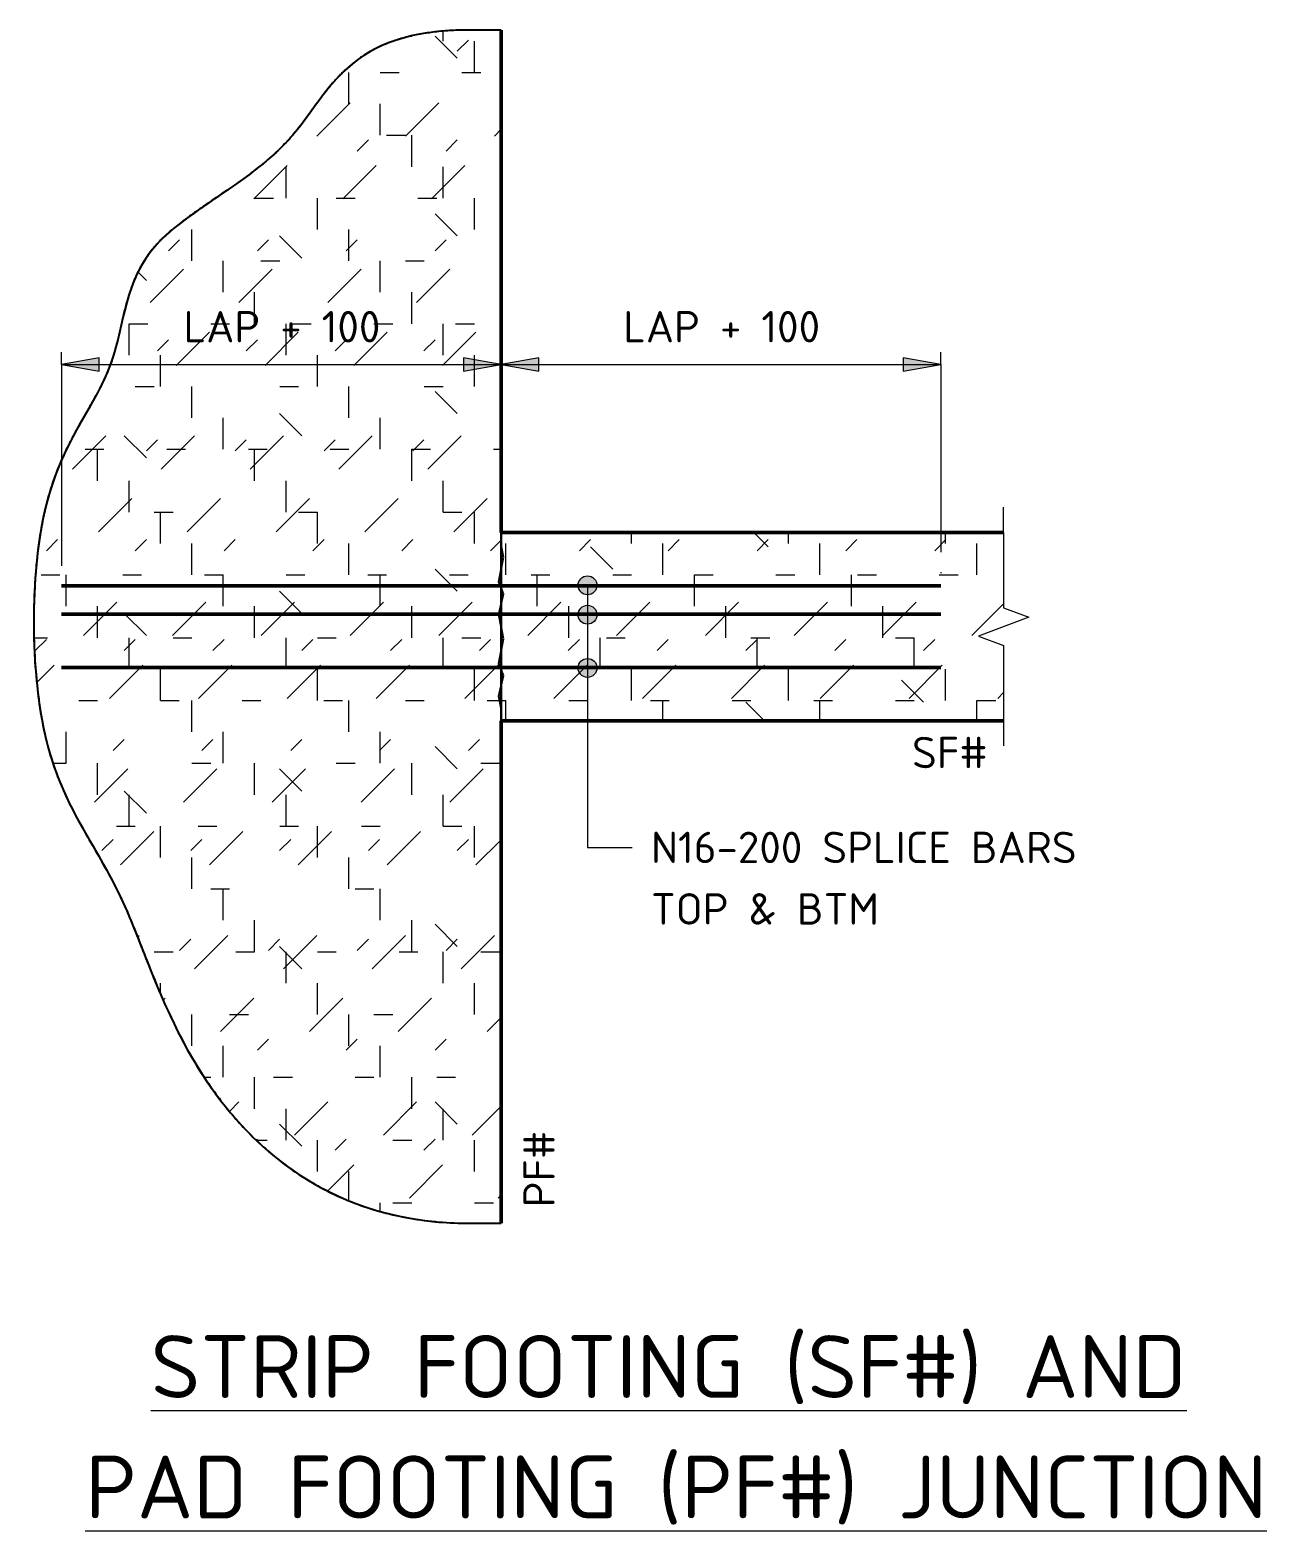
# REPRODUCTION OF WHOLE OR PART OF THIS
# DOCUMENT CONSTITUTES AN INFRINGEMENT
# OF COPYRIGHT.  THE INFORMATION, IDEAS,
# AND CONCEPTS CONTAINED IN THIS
# Model space of a CAD drawing. Header units: millimetres. Extents: x 5742 to 25853, y 396 to 6368.
# Drawn here: x 5742 to 7712, y 3978 to 6368 of the extents above; entities that cross this region are included whole.
import ezdxf

# ---------------------------------------------------------------- set-up
doc = ezdxf.new("R2010")
doc.units = ezdxf.units.MM
for name, color, linetype, lineweight in [('A-000-T_TEXT', 231, 'Continuous', 13), ('A-010-D_DIM', 211, 'Continuous', 13), ('A-010-D_DIM-20', 211, 'Continuous', 13), ('A-010-M_LINE', 90, 'Continuous', 13), ('Z-000-T_TEXT', 131, 'Continuous', 18), ('Z-060-M_DETAIL', 92, 'Continuous', 25)]:
    doc.layers.add(name, color=color, linetype=linetype, lineweight=lineweight)
doc.styles.add('ISOCPEUR', font='isocpeur.ttf', dxfattribs={"height": 50})
doc.styles.add('ISOCPEUR_1', font='isocpeur.ttf', dxfattribs={"height": 100})
doc.dimstyles.new('2_5___Arrow', dxfattribs={"dimscale": 304.8, "dimtxt": 49.799059, "dimasz": 0.19685, "dimexe": 0.065617, "dimexo": 0.104987, "dimgap": 0.065617, "dimtad": 1, "dimdec": 0, "dimzin": 0, "dimdsep": 46, "dimtxsty": 'ISOCPEUR', "dimsah": 1, "dimcen": 0.09, "dimadec": 0, "dimazin": 0, "dimtfac": 1, "dimtdec": 4, "dimtix": 1, "dimtmove": 0, "dimatfit": 3, "dimfxl": 1, "dimtvp": 1, "dimtolj": 1, "dimtzin": 0, "dimlwd": 18, "dimlwe": 18, "dimarcsym": 2})
pattern_1 = [(45, (0, 0), (-141.4214, 0), [75, -300]), (45, (100, 100), (-141.4214, 0), [75, -300]), (45, (200, -30), (-141.4214, 0), [25, -200]), (90, (200, 50), (-50, 50), [50, -200]), (315, (200, 100), (0, 282.8427), [50, -300]), (0, (100, 100), (200, 200), [30, -100]), (0, (-150, 200), (200, 200), [30, -200])]

# ---------------------------------------------------------------- blocks, each defined once
blk = doc.blocks.new('NRP_Break Line _v2_ - Section-4121732-S1_901 - TYPICAL FOOTING INTERSECTION DETAILS')
at = {"layer": 'Z-060-M_DETAIL', "lineweight": 18}
for p, q in [((0, 0), (120, 0)), ((180, 0), (300, 0))]:
    blk.add_line(p, q, dxfattribs=at)
blk = doc.blocks.new('NRP_Scabble _v2_ - NRP_Scabble-4121733-S1_901 - TYPICAL FOOTING INTERSECTION DETAILS')
at = {"layer": 'Z-060-M_DETAIL'}
for p, q in [((0, 0), (20, 0)), ((20, 0), (39.5, 3.75)), ((39.5, 3.75), (72, -3.75)), ((72, -3.75), (91.5, 3.75)), ((91.5, 3.75), (130.5, -3.75)), ((150, 0), (169.5, 3.75)), ((169.5, 3.75), (202, -3.75)), ((202, -3.75), (221.5, 3.75)), ((221.5, 3.75), (260.5, -3.75)), ((300, 0), (280, 0)), ((130.5, -3.75), (150, 0)), ((260.5, -3.75), (280, 0))]:
    blk.add_line(p, q, dxfattribs=at)
blk = doc.blocks.new('DIMBLOCK1-S1_901 - TYPICAL FOOTING INTERSECTION DETAILS')
at = {"layer": 'A-010-D_DIM-20', "lineweight": 18}
for points in [[(5792.5, 5835), (5852.5, 5824.4), (5852.5, 5845.6)], [(6492.5, 5835), (6432.5, 5845.6), (6432.5, 5824.4)]]:
    blk.add_hatch(color=256, dxfattribs=at).paths.add_polyline_path(points)
for p, q in [((5792.5, 5835), (5792.5, 5855)), ((5852.5, 5845.6), (5792.5, 5835)), ((5792.5, 5835), (6492.5, 5835)), ((5792.5, 5835), (5852.5, 5824.4)), ((5792.5, 5835), (5792.5, 5514.7)), ((5852.5, 5824.4), (5852.5, 5845.6)), ((6492.5, 5835), (6432.5, 5845.6)), ((6432.5, 5845.6), (6432.5, 5824.4)), ((6432.5, 5824.4), (6492.5, 5835)), ((6492.5, 5835), (6492.5, 5845.4)), ((6492.5, 5835), (6492.5, 5815))]:
    blk.add_line(p, q, dxfattribs=at)
at = {"layer": 'A-010-D_DIM-20', "color": 0, "lineweight": 18, "insert": (5986.9, 5920.3), "char_height": 50, "width": 373.493, "attachment_point": 1, "line_spacing_factor": 1.149209, "style": 'ISOCPEUR'}
blk.add_mtext('LAP + 100', dxfattribs=at)
blk = doc.blocks.new('DIMBLOCK2-S1_901 - TYPICAL FOOTING INTERSECTION DETAILS')
at = {"layer": 'A-010-D_DIM-20', "lineweight": 18}
for points in [[(6492.5, 5835), (6552.5, 5824.4), (6552.5, 5845.6)], [(7192.5, 5835), (7132.5, 5845.6), (7132.5, 5824.4)]]:
    blk.add_hatch(color=256, dxfattribs=at).paths.add_polyline_path(points)
for p, q in [((6552.5, 5845.6), (6492.5, 5835)), ((6492.5, 5835), (6492.5, 5845.4)), ((6492.5, 5835), (7192.5, 5835)), ((6492.5, 5835), (6552.5, 5824.4)), ((6492.5, 5835), (6492.5, 5815)), ((6552.5, 5824.4), (6552.5, 5845.6)), ((7192.5, 5835), (7132.5, 5845.6)), ((7132.5, 5845.6), (7132.5, 5824.4)), ((7132.5, 5824.4), (7192.5, 5835)), ((7192.5, 5835), (7192.5, 5855)), ((7192.5, 5835), (7192.5, 5536.2))]:
    blk.add_line(p, q, dxfattribs=at)
at = {"layer": 'A-010-D_DIM-20', "color": 0, "lineweight": 18, "insert": (6686.9, 5920.3), "char_height": 50, "width": 373.493, "attachment_point": 1, "line_spacing_factor": 1.149209, "style": 'ISOCPEUR'}
blk.add_mtext('LAP + 100', dxfattribs=at)

msp = doc.modelspace()

# ---------------------------------------------------------------- hatches: boundary and pattern name
at = {"layer": 'A-000-T_TEXT', "lineweight": 18}
h = msp.add_hatch(color=7, dxfattribs=at)
edge = h.paths.add_edge_path()
edge.add_arc((6630.1, 5483.5), 15, 0, 360)
h = msp.add_hatch(color=7, dxfattribs=at)
edge = h.paths.add_edge_path()
edge.add_arc((6630.1, 5436.7), 15, 0, 360)
h = msp.add_hatch(color=7, dxfattribs=at)
edge = h.paths.add_edge_path()
edge.add_arc((6630.1, 5352), 15, 0, 360)
at = {"layer": 'Z-060-M_DETAIL', "lineweight": 18}
h = msp.add_hatch(dxfattribs=at)
h.set_pattern_fill('FP_1', color=8, style=0, pattern_type=2)
h.set_pattern_definition(pattern_1)
h.paths.add_polyline_path([(6492.5, 4467.7), (6492.5, 6367.7), (6442.5, 6367.7), (6387, 6364.7), (6341.1, 6356.2), (6303.3, 6343), (6272.3, 6326.1), (6246.7, 6306.2), (6225.3, 6284.1), (6206.5, 6260.8), (6189.1, 6237), (6171.7, 6213.7), (6152.9, 6191.5), (6132.2, 6171), (6109.9, 6151.9), (6086.6, 6134), (6062.7, 6117.1), (6015.7, 6084.8), (5993.6, 6069.1), (5973.1, 6053.3), (5954.7, 6037.1), (5939, 6020.3), (5926.1, 6002.9), (5915.6, 5984.8), (5907.2, 5966.3), (5900.5, 5947.5), (5895, 5928.6), (5890.2, 5909.6), (5881.5, 5872.3), (5876.7, 5854.2), (5871.1, 5836.7), (5864.3, 5819.9), (5856.6, 5803.4), (5848.1, 5787.1), (5829.6, 5754.2), (5820, 5737.1), (5810.3, 5719.3), (5800.8, 5700.6), (5791.7, 5680.7), (5783, 5659.4), (5775.2, 5636.5), (5768.2, 5611.8), (5762.3, 5585.1), (5757.4, 5556.7), (5753.6, 5527), (5750.9, 5496.2), (5749.2, 5464.8), (5748.4, 5433), (5748.7, 5401.3), (5750, 5369.8), (5752.2, 5339), (5755.3, 5309.3), (5759.4, 5280.8), (5764.4, 5254.1), (5770.3, 5229.2), (5777, 5206.1), (5784.4, 5184.5), (5792.5, 5164.2), (5801.1, 5145), (5810.2, 5126.6), (5819.6, 5108.8), (5829.4, 5091.3), (5859.6, 5038.8), (5869.7, 5020.5), (5879.6, 5001.4), (5889.3, 4981.3), (5898.8, 4959.9), (5908.1, 4937.4), (5937.1, 4864.1), (5947.8, 4838.3), (5959.3, 4811.9), (5971.8, 4785.1), (5985.5, 4758.1), (6000.7, 4730.9), (6017.4, 4703.8), (6035.9, 4676.8), (6056.5, 4650.1), (6079.1, 4624), (6103.9, 4598.8), (6131, 4574.8), (6160.5, 4552.4), (6192.5, 4531.9), (6227.1, 4513.7), (6264.4, 4498), (6304.5, 4485.3), (6347.5, 4475.7), (6393.4, 4469.8), (6442.5, 4467.7)])
h = msp.add_hatch(dxfattribs=at)
h.set_pattern_fill('FP_1', color=8, style=0, pattern_type=2)
h.set_pattern_definition(pattern_1)
h.paths.add_polyline_path([(7252.5, 5267.7), (7292.5, 5267.7), (7292.5, 5387.7), (7252.5, 5402.7), (7289.5, 5416.6), (7289.5, 5448.8), (7292.5, 5447.7), (7292.5, 5567.7), (6492.5, 5567.7), (6492.5, 5267.7), (6702.4, 5267.7)])

# ---------------------------------------------------------------- linework, layer by layer
at = {"layer": 'A-000-T_TEXT', "color": 7, "lineweight": 18}
for p, q in [((6630.1, 5483.5), (6630.1, 5066.2)), ((6630.1, 5436.7), (6630.1, 5066.2)), ((6630.1, 5352), (6630.1, 5066.2)), ((6630.1, 5066.2), (6701.1, 5066.2)), ((6630.1, 5066.2), (6701.1, 5066.2)), ((6630.1, 5066.2), (6701.1, 5066.2))]:
    msp.add_line(p, q, dxfattribs=at)
for centre in [(6630.1, 5483.5), (6630.1, 5436.7), (6630.1, 5352)]:
    msp.add_circle(centre, 15, dxfattribs=at)
at = {"layer": 'A-010-M_LINE', "lineweight": 25}
for p, q in [((6492.5, 6367.7), (6442.5, 6367.7)), ((6492.5, 4467.7), (6492.5, 6367.7)), ((7292.5, 5567.7), (6492.5, 5567.7)), ((6492.5, 5567.7), (6492.5, 5267.7)), ((6492.5, 5267.7), (7292.5, 5267.7)), ((6442.5, 4467.7), (6492.5, 4467.7))]:
    msp.add_line(p, q, dxfattribs=at)
at = {"layer": 'A-010-M_LINE', "lineweight": 50}
for p, q in [((6492.5, 5567.7), (6492.5, 6367.7)), ((6492.5, 5567.7), (7292.5, 5567.7)), ((5792.5, 5482.7), (7192.5, 5482.7)), ((5792.5, 5437.7), (7192.5, 5437.7)), ((5792.5, 5352.7), (7192.5, 5352.7)), ((6492.5, 5267.7), (7292.5, 5267.7)), ((6492.5, 4467.7), (6492.5, 5267.7))]:
    msp.add_line(p, q, dxfattribs=at)
at = {"layer": 'A-010-M_LINE'}
msp.add_line((7192.5, 5504.2), (7192.5, 5502.7), dxfattribs=at)
at = {"layer": 'A-010-M_LINE', "lineweight": 25}
for points, knots in [([(6442.5, 6367.7), (6247.3, 6367.7), (6193.7, 6167.7), (5892.5, 6038.5), (5892.5, 5814.6), (5742.5, 5664.6), (5742.5, 5180.3), (5892.5, 5030.3), (5989.6, 4667.7), (6242.2, 4467.7), (6442.5, 4467.7)], [0, 0, 0, 0, 0.798325, 1.628072, 2.463365, 3.469918, 4.463578, 5.635768, 6.630572, 7.612441, 7.612441, 7.612441, 7.612441]), ([(6442.5, 6367.7), (6432.5, 6367.7), (6413.2, 6367.1), (6386.6, 6364.9), (6366.6, 6361.9), (6351.7, 6358.8), (6341, 6356.2), (6330.8, 6353.4), (6321.2, 6350.2), (6312, 6346.7), (6303.2, 6343.1), (6294.9, 6339.2), (6287, 6335), (6279.4, 6330.6), (6272.2, 6326.1), (6265.4, 6321.4), (6258.9, 6316.5), (6252.7, 6311.4), (6246.7, 6306.2), (6241, 6300.9), (6235.6, 6295.4), (6230.3, 6289.8), (6225.2, 6284.2), (6220.3, 6278.4), (6215.6, 6272.6), (6211, 6266.7), (6206.5, 6260.8), (6202.1, 6254.9), (6197.7, 6248.9), (6193.4, 6243), (6189.8, 6238), (6186.9, 6234.1), (6184.1, 6230.2), (6180.5, 6225.3), (6176.2, 6219.4), (6171.7, 6213.7), (6167.2, 6208), (6161, 6200.5), (6153, 6191.4), (6142.8, 6181), (6128.7, 6167.6), (6110, 6151.7), (6086.6, 6133.9), (6062.7, 6116.9), (6038.9, 6100.7), (6015.6, 6084.8), (5993.3, 6069.1), (5972.7, 6053.3), (5954.2, 6037.2), (5938.5, 6020.5), (5927.8, 6005.9), (5920.5, 5993.9), (5915.5, 5984.8), (5911.1, 5975.6), (5907.2, 5966.3), (5903.6, 5956.9), (5900.4, 5947.5), (5897.6, 5938.1), (5894.9, 5928.6), (5892.5, 5919.1), (5890.2, 5909.6), (5888, 5900.2), (5885.9, 5890.8), (5883.8, 5881.5), (5881.6, 5872.3), (5879.2, 5863.2), (5875.9, 5851.2), (5871.3, 5836.6), (5864.5, 5819.8), (5856.7, 5803.3), (5848.2, 5787.1), (5839.1, 5770.8), (5829.7, 5754.2), (5820, 5737.2), (5810.3, 5719.4), (5800.7, 5700.8), (5791.6, 5680.9), (5780, 5652.6), (5770, 5621), (5762.1, 5585.4), (5757.3, 5556.9), (5753.5, 5527.1), (5750.7, 5496.3), (5749, 5464.9), (5748, 5422.4), (5749.3, 5369.4), (5754.7, 5308.4), (5766.9, 5234.2), (5786.2, 5176), (5809.9, 5126.2), (5829.3, 5091.2), (5849.4, 5056.8), (5869.7, 5021), (5889.5, 4982.1), (5908, 4938.1), (5926.7, 4889.9), (5947.2, 4838.6), (5971, 4785.3), (5999.6, 4730.9), (6034.6, 4676.6), (6077.6, 4623.4), (6129.4, 4573.8), (6190.8, 4530.4), (6262.5, 4496.1), (6331.6, 4477.1), (6392.9, 4469.1), (6425.6, 4467.7), (6442.5, 4467.7)], [0, 0, 0, 0, 0.005435, 0.01087, 0.016304, 0.019022, 0.021739, 0.024457, 0.027174, 0.029891, 0.032609, 0.035326, 0.038043, 0.040761, 0.043478, 0.046196, 0.048913, 0.05163, 0.054348, 0.057065, 0.059783, 0.0625, 0.065217, 0.067935, 0.070652, 0.07337, 0.076087, 0.078804, 0.081522, 0.084239, 0.086957, 0.088315, 0.089674, 0.092391, 0.095109, 0.097826, 0.100543, 0.103261, 0.108696, 0.11413, 0.119565, 0.130435, 0.141304, 0.152174, 0.163043, 0.173913, 0.184783, 0.195652, 0.206522, 0.217391, 0.228261, 0.233696, 0.23913, 0.244565, 0.25, 0.255435, 0.26087, 0.266304, 0.271739, 0.277174, 0.282609, 0.288043, 0.293478, 0.298913, 0.304348, 0.309783, 0.315217, 0.326087, 0.336957, 0.347826, 0.358696, 0.369565, 0.380435, 0.391304, 0.402174, 0.413043, 0.423913, 0.434783, 0.456522, 0.467391, 0.478261, 0.48913, 0.5, 0.51087, 0.521739, 0.543478, 0.565217, 0.586957, 0.630435, 0.652174, 0.673913, 0.695652, 0.717391, 0.73913, 0.76087, 0.782609, 0.804348, 0.826087, 0.847826, 0.869565, 0.891304, 0.913043, 0.934783, 0.956522, 0.978261, 0.98913, 1, 1, 1, 1])]:
    msp.add_open_spline(points, degree=3, knots=knots, dxfattribs=at)
at = {"layer": 'Z-000-T_TEXT'}
for p, q in [((7292.5, 5567.7), (7292.5, 5607.7)), ((7332.5, 5432.7), (7252.5, 5402.7)), ((7292.5, 5447.7), (7332.5, 5432.7)), ((7252.5, 5402.7), (7292.5, 5387.7)), ((7292.5, 5267.7), (7292.5, 5227.7))]:
    msp.add_line(p, q, dxfattribs=at)

# ---------------------------------------------------------------- block references
at = {"layer": 'Z-060-M_DETAIL', "rotation": 90}
msp.add_blockref('NRP_Scabble _v2_ - NRP_Scabble-4121733-S1_901 - TYPICAL FOOTING INTERSECTION DETAILS', (6492.5, 5267.7), dxfattribs=at)
at = {"layer": 'Z-060-M_DETAIL', "lineweight": 18, "rotation": 270}
msp.add_blockref('NRP_Break Line _v2_ - Section-4121732-S1_901 - TYPICAL FOOTING INTERSECTION DETAILS', (7292.5, 5567.7), dxfattribs=at)

# ---------------------------------------------------------------- texts
at = {"layer": 'A-000-T_TEXT', "color": 7, "lineweight": 18, "attachment_point": 1}
for s, insert, char_height, width, style in [('SF# ', (7146.7, 5242.3), 50, 145.907, 'ISOCPEUR'), ('N16-200 SPLICE BARS', (6731.1, 5091.2), 50, 811.308, 'ISOCPEUR'), ('TOP & BTM', (6731.1, 4993.3), 50, 423.291, 'ISOCPEUR'), ('\\LSTRIP FOOTING (SF#) AND', (5934.7, 4289.6), 100, 1928.86, 'ISOCPEUR_1'), ('\\LPAD FOOTING (PF#) JUNCTION', (5830.2, 4097.8), 100, 2182.193, 'ISOCPEUR_1')]:
    msp.add_mtext(s, dxfattribs=dict(at, insert=insert, char_height=char_height, width=width, style=style))
at = {"layer": 'A-000-T_TEXT', "color": 7, "lineweight": 18, "insert": (6527.9, 4493.1), "char_height": 50, "width": 145.907, "attachment_point": 1, "rotation": 90, "style": 'ISOCPEUR'}
msp.add_mtext('PF#', dxfattribs=at)

# ---------------------------------------------------------------- dimensions: what is measured, and where the dimension line sits
at = {"layer": 'A-010-D_DIM', "lineweight": 18}
for base, p1, p2, override, picture, middle in [((6492.5, 5835), (5792.5, 5482.7), (6492.5, 5877.4), {"dimpost": '<>', "dimfxl": 803.609162}, 'DIMBLOCK1-S1_901 - TYPICAL FOOTING INTERSECTION DETAILS', (6142.5, 5880)), ((7192.5, 5835), (6492.5, 5877.4), (7192.5, 5504.2), {"dimpost": '<>', "dimfxl": 793.266628}, 'DIMBLOCK2-S1_901 - TYPICAL FOOTING INTERSECTION DETAILS', (6842.5, 5880))]:
    dim = msp.add_linear_dim(base=base, p1=p1, p2=p2, text='LAP + 100', dimstyle='2_5___Arrow', override=override, dxfattribs=at)
    dim.commit()
    dim.dimension.update_dxf_attribs({"geometry": picture, "text_midpoint": middle})

doc.saveas('drawing.dxf')
